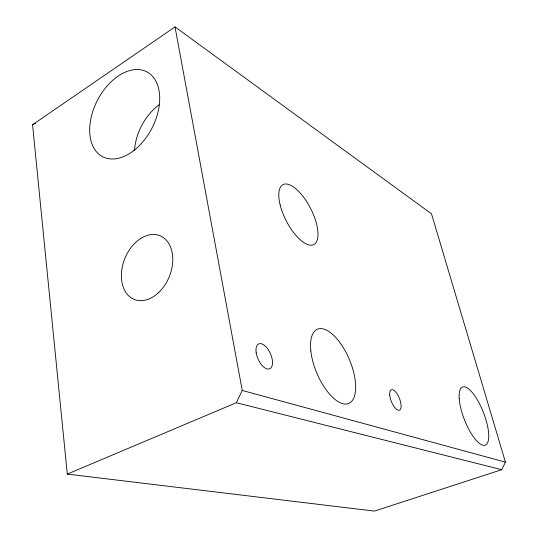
<?xml version="1.0" encoding="UTF-8"?>
<svg xmlns="http://www.w3.org/2000/svg" width="538" height="538" viewBox="0 0 538 538"><rect width="100%" height="100%" fill="white"/><g stroke="black" fill="none" stroke-linecap="round" stroke-linejoin="round"><path stroke-width="0.81" d="M67.284 474.099L236.323 402.72L242.241 390.447L175.018 26.9L32.562 124.735L67.284 474.099L374.448 511.1L501.692 469.708L505.438 462.149L431.503 213.828L175.018 26.9M32.562 124.735L35.555 123.256M236.323 402.72L501.692 469.708M242.241 390.447L505.438 462.149M134.554 150.519A45.239 30.444 -62.1 0 1 159.752 104.305M133.74 150.606A47.862 30.626 -62.5 0 0 149.49 73.504A47.862 30.626 -62.5 0 0 90.868 118.696A47.862 30.626 -62.5 0 0 133.74 150.606M280.137 204.904A33.699 13.665 62.8 0 0 313.748 244.575A33.699 13.665 62.8 0 0 301.273 194.258A33.699 13.665 62.8 0 0 280.137 204.904M389.741 395.141A11.036 4.331 68.3 0 0 399.001 410.312A11.036 4.331 68.3 0 0 397.447 394.374A11.036 4.331 68.3 0 0 389.741 395.141M256.128 352.276A13.625 6.759 66.2 0 0 269.646 368.853A13.625 6.759 66.2 0 0 266.996 347.911A13.625 6.759 66.2 0 0 256.128 352.276M310.829 350.884A40.296 17.633 67.1 0 0 347.407 403.87A40.296 17.633 67.1 0 0 341.038 344.179A40.296 17.633 67.1 0 0 310.829 350.884M459.196 398.463A31.224 10.175 68.6 0 0 482.66 445.168A31.224 10.175 68.6 0 0 479.963 404.616A31.224 10.175 68.6 0 0 459.196 398.463M158.481 292.712A34.358 24.008 -68.1 0 0 161.306 236.337A34.358 24.008 -68.1 0 0 121.42 273.647A34.358 24.008 -68.1 0 0 158.481 292.712"/></g></svg>
